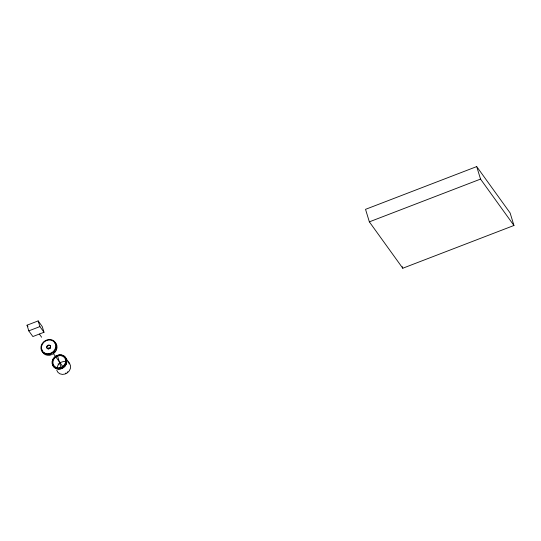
<?xml version="1.0" encoding="UTF-8"?>
<svg xmlns="http://www.w3.org/2000/svg" width="541" height="541" viewBox="0 0 541 541"><rect width="100%" height="100%" fill="white"/><g stroke="black" fill="none" stroke-linecap="round" stroke-linejoin="round"><path stroke-width="0.81" d="M27.05 325.188L38.168 320.908L42.252 326.581L43.99 332.269L32.873 336.543L28.788 330.869L27.05 325.188L27.956 326.446M28.788 330.869L39.906 326.595L43.99 332.269M476.709 166.587L365.533 209.34L369.354 221.851L402.775 268.235L513.95 225.482L510.122 212.971L476.709 166.587L480.536 179.098L513.95 225.482M369.354 221.851L480.536 179.098M65.549 357.838L69.451 363.254M39.378 334.081L41.643 337.232M48.791 347.153L49.745 348.472M53.086 353.104L63.081 366.981M402.294 266.666L402.775 268.235M38.168 320.908L39.906 326.595M57.596 356.005L60.971 367.413M67.713 371.809A6.681 5.877 -35.8 0 1 67.402 372.08M66.002 373.006A6.681 5.877 -35.8 0 1 65.623 373.182M57.143 368.09A6.681 5.877 -35.8 0 1 65.819 361.652M68.917 363.66A6.681 5.877 -35.8 0 1 69.126 363.965M67.963 361.868A7.351 6.465 -35.8 0 1 67.436 372.803A7.351 6.465 -35.8 0 1 56.744 370.206M58.043 364.073A7.351 6.465 -35.8 0 1 58.327 363.721M59.672 362.47A7.351 6.465 -35.8 0 1 60.051 362.2M64.717 356.952A7.351 6.465 -35.8 0 1 66.171 358.886M66.327 359.265A7.351 6.465 -35.8 0 1 66.638 360.462M66.671 362.139A7.351 6.465 -35.8 0 1 65.163 365.784M64.879 366.142A7.351 6.465 -35.8 0 1 64.244 366.805M63.899 367.109A7.351 6.465 -35.8 0 1 61.525 368.495M61.092 368.644A7.351 6.465 -35.8 0 1 56.758 368.698M56.359 368.556A7.351 6.465 -35.8 0 1 52.849 364.796M52.741 364.397A7.351 6.465 -35.8 0 1 52.666 363.992M62.141 355.64A7.351 6.465 -35.8 0 1 62.553 355.755M64.061 356.458A7.351 6.465 -35.8 0 1 64.399 356.695M63.703 356.059A7.513 6.614 -35.8 0 1 63.338 367.718A7.513 6.614 -35.8 0 1 52.47 363.714M52.605 361.55A7.513 6.614 -35.8 0 1 52.72 361.118M53.681 359.062A7.513 6.614 -35.8 0 1 53.944 358.676M62.087 355.464A7.513 6.614 -35.8 0 1 62.925 355.707M54.438 341.824A8.014 7.053 -35.8 0 1 53.059 353.922A8.014 7.053 -35.8 0 1 41.745 349.959M53.674 341.351A8.014 7.053 -35.8 0 1 54.066 341.574M56.027 344.529A7.513 6.614 -35.8 0 1 56.183 344.915M56.548 346.558A7.513 6.614 -35.8 0 1 56.521 347.856M56.244 349.161A7.513 6.614 -35.8 0 1 55.926 350.007M55.25 351.204A7.513 6.614 -35.8 0 1 54.972 351.582M54.682 351.948A7.513 6.614 -35.8 0 1 54.364 352.292M54.026 352.624A7.513 6.614 -35.8 0 1 53.302 353.226M50.354 354.619A7.513 6.614 -35.8 0 1 49.447 354.795M47.216 354.747A7.513 6.614 -35.8 0 1 46.783 354.653M45.566 354.227A7.513 6.614 -35.8 0 1 45.187 354.03M44.159 353.307A7.513 6.614 -35.8 0 1 43.855 353.023M43.571 352.718A7.513 6.614 -35.8 0 1 43.307 352.394M54.851 342.825A7.513 6.614 -35.8 0 1 55.135 343.129M55.392 343.454A7.513 6.614 -35.8 0 1 55.628 343.799M54.837 342.683A7.513 6.614 -35.8 0 1 55.283 343.379M55.628 344.137A7.513 6.614 -35.8 0 1 55.757 344.536M44.633 353.259A7.513 6.614 -35.8 0 1 44.267 353.036M42.516 351.278A7.513 6.614 -35.8 0 1 42.306 350.92M41.961 350.162A7.513 6.614 -35.8 0 1 41.826 349.763M47.452 348.62A2.002 1.765 -35.8 0 1 47.723 345.746A2.002 1.765 -35.8 0 1 50.584 346.26M50.597 347.579A2.002 1.765 -35.8 0 1 50.306 348.113M50.022 348.418A2.002 1.765 -35.8 0 1 49.691 348.668M48.92 348.965A2.002 1.765 -35.8 0 1 47.939 348.898M59.253 368.441A7.351 6.465 -35.8 0 0 65.407 357.655A7.351 6.465 -35.8 0 0 53.187 359.028A7.351 6.465 -35.8 0 0 59.253 368.441M59.246 367.833A6.681 5.877 -35.8 0 0 64.859 358.034A6.681 5.877 -35.8 0 0 53.742 359.265A6.681 5.877 -35.8 0 0 59.246 367.833M59.368 368.583A7.513 6.614 -35.8 0 0 65.488 357.479A7.513 6.614 -35.8 0 0 52.991 359.068A7.513 6.614 -35.8 0 0 59.368 368.583M48.69 354.227A8.014 7.053 -35.8 0 0 55.236 342.385A8.014 7.053 -35.8 0 0 41.9 344.069A8.014 7.053 -35.8 0 0 48.69 354.227M48.555 353.78A7.513 6.614 -35.8 0 0 54.884 342.764A7.513 6.614 -35.8 0 0 42.381 344.13A7.513 6.614 -35.8 0 0 48.555 353.78M48.534 348.735A2.002 1.765 -35.8 0 0 50.313 345.841A2.002 1.765 -35.8 0 0 46.979 346.105A2.002 1.765 -35.8 0 0 48.534 348.735"/></g></svg>
